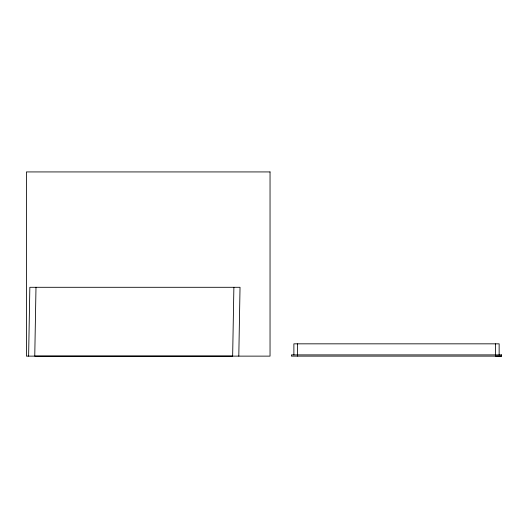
<?xml version="1.0" encoding="UTF-8"?>
<svg xmlns="http://www.w3.org/2000/svg" width="528" height="528" viewBox="0 0 528 528"><rect width="100%" height="100%" fill="white"/><g stroke="black" fill="none" stroke-linecap="round" stroke-linejoin="round"><path stroke-width="0.79" d="M28.618 356.129L29.845 287.298L240.029 287.298L238.801 356.11M35.99 287.298L34.762 356.129L232.65 356.11L233.884 287.298M501.6 356.11L495.455 356.11L495.455 343.834M499.145 354.895L499.145 343.834L293.878 343.834L293.878 354.895M297.568 343.834L297.568 356.123M270.039 171.93L26.4 171.93L26.4 356.129L270.039 356.129L270.039 171.93M501.6 354.895L291.423 354.895L291.423 356.123L501.6 356.123L501.6 354.895"/></g></svg>
